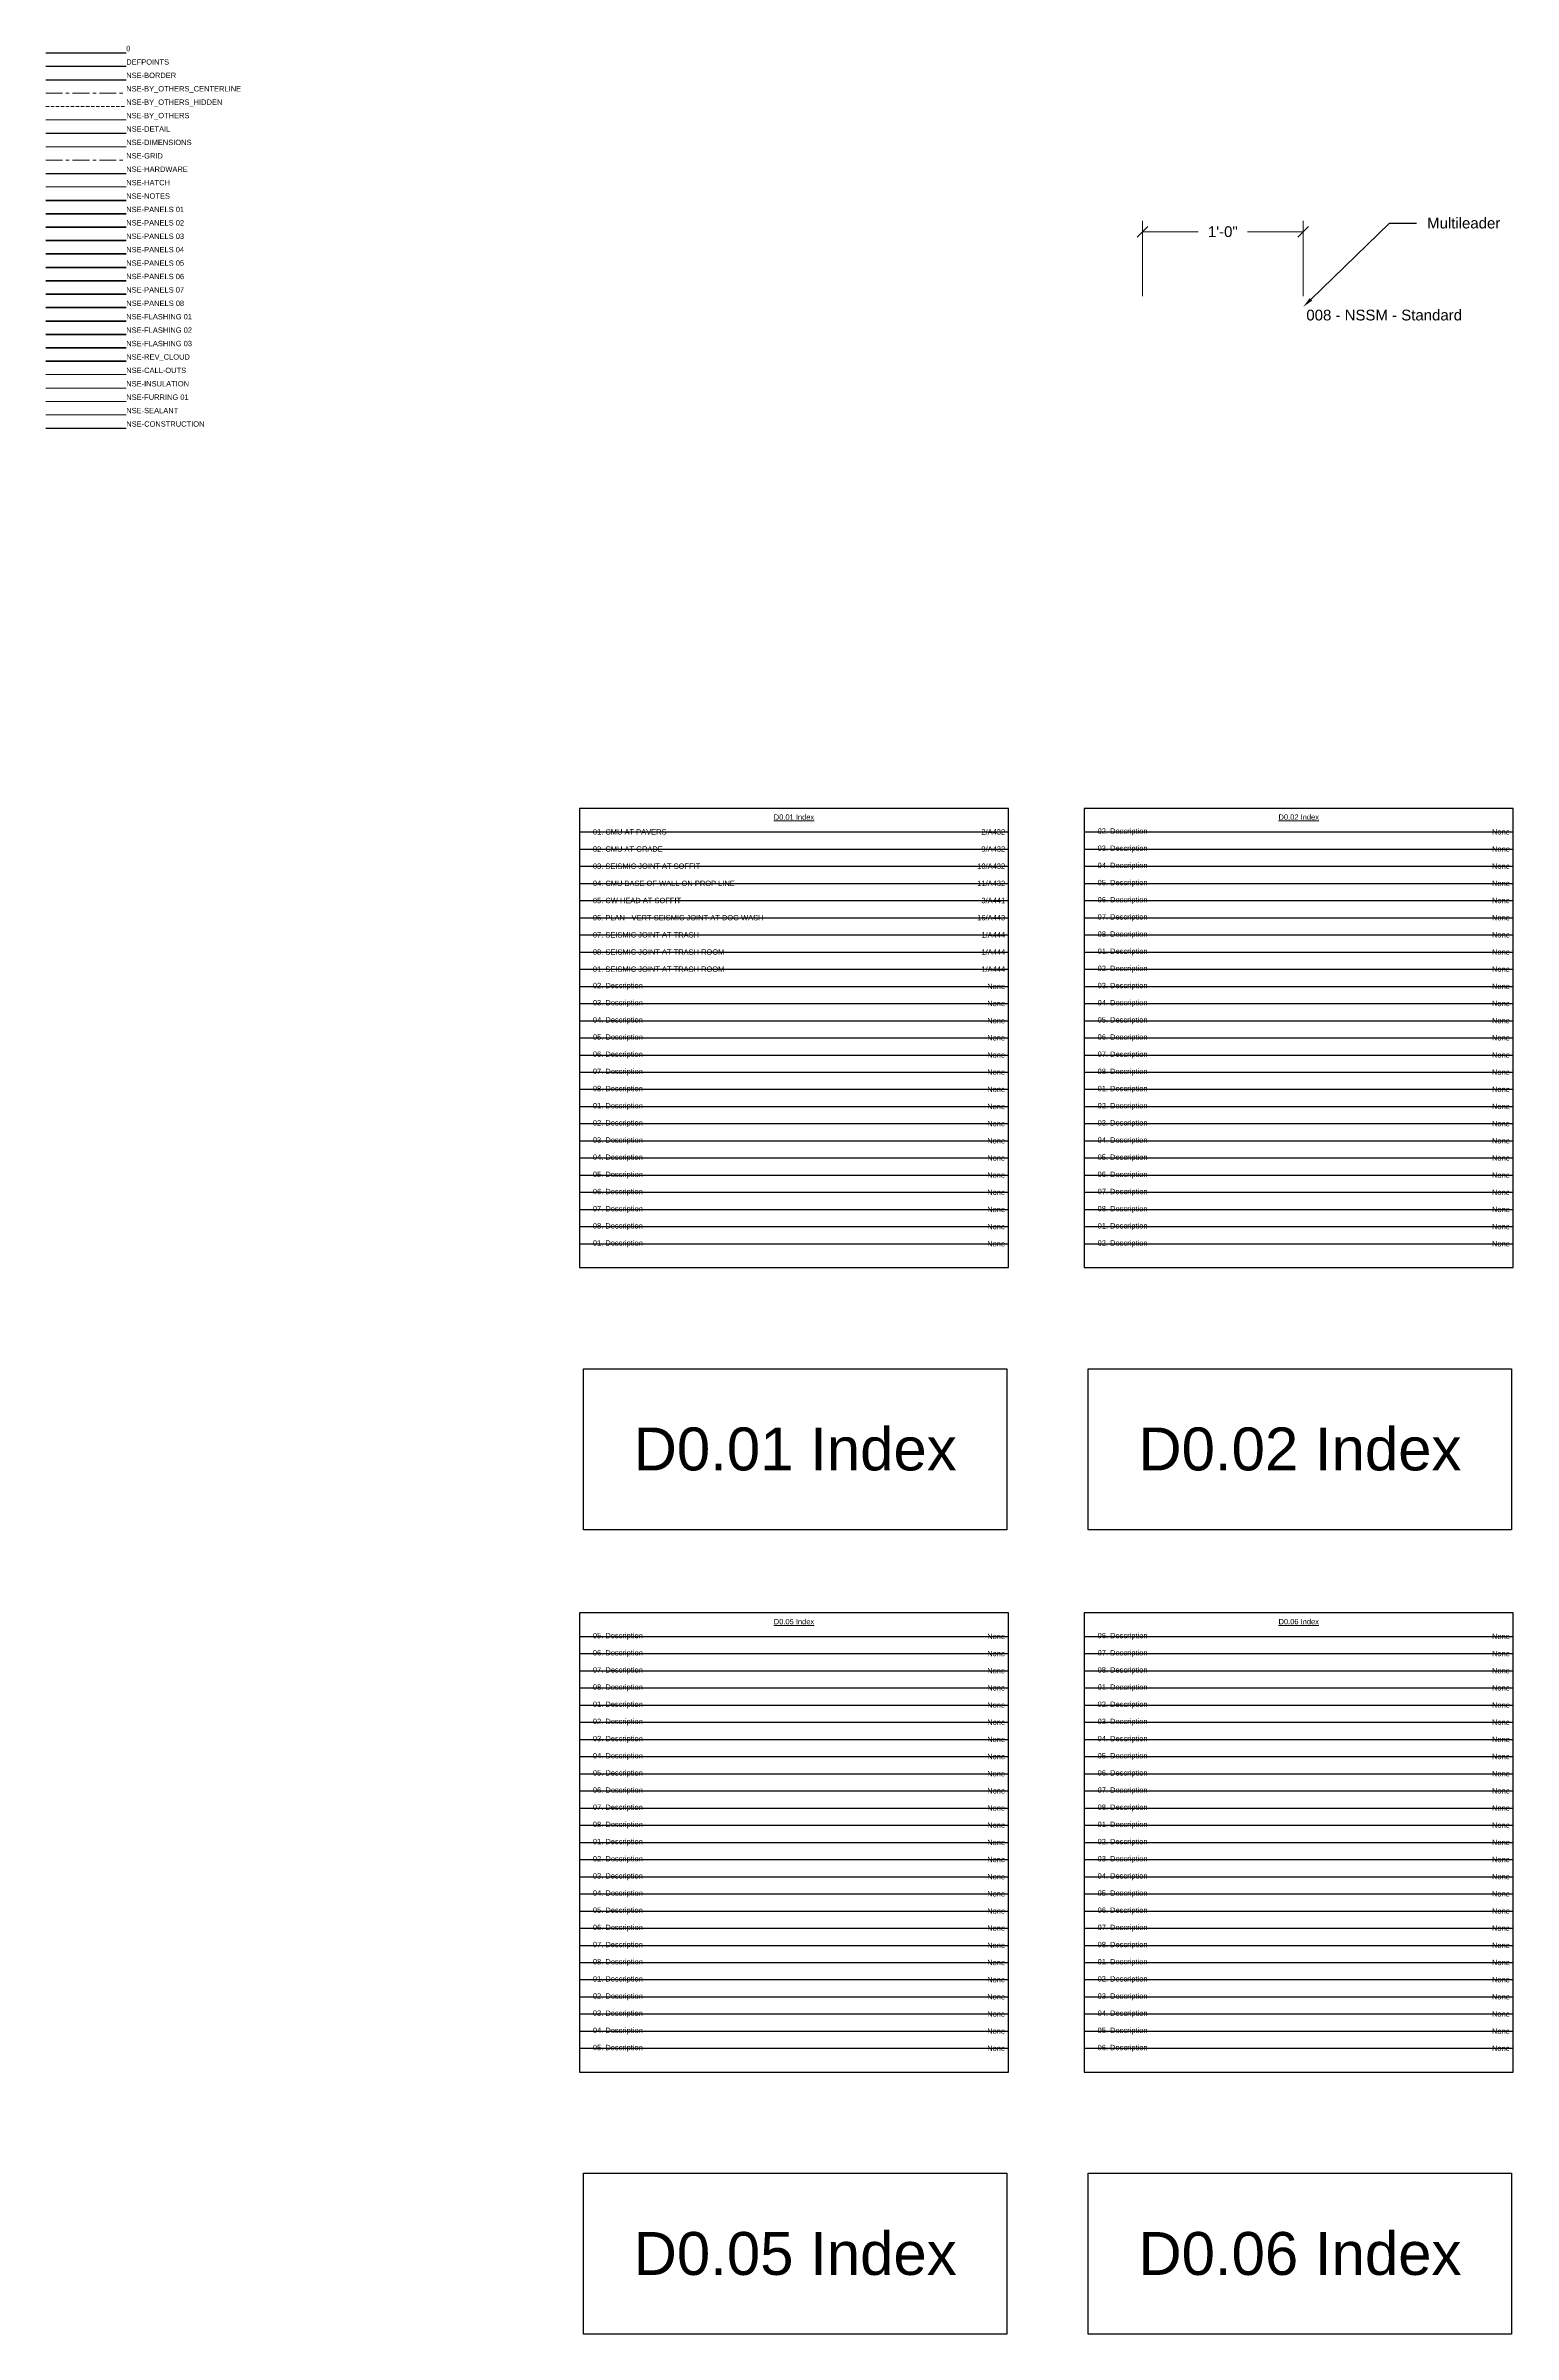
# Model space of a CAD drawing. Header units: inches. Extents: x -257 to 21868, y -296 to 108.
# Drawn here: x -256.7 to -147.2, y -80 to 90.6 of the extents above; entities that cross this region are included whole.
import ezdxf
from ezdxf import colors
from ezdxf.entities.mleader import LeaderData, LeaderLine
from ezdxf.math import Vec2, Vec3

# ---------------------------------------------------------------- set-up
doc = ezdxf.new("R2010")
doc.units = ezdxf.units.IN
doc.header["$MEASUREMENT"] = 0
doc.linetypes.add('CENTER', pattern=[2, 1.25, -0.25, 0.25, -0.25])
doc.linetypes.add('HIDDEN', pattern=[0.375, 0.25, -0.125])
doc.layers.get('Defpoints').update_dxf_attribs({"color": 3})
doc.layers.add('NSE-Border', color=156, linetype='Continuous', plot=False)
doc.layers.add('NSE-Construction', color=86, linetype='Continuous', plot=False)
for name, color, linetype, lineweight in [('NSE-By_Others', 8, 'Continuous', 0), ('NSE-By_Others_Centerline', 8, 'CENTER', 0), ('NSE-By_Others_Hidden', 8, 'HIDDEN', 0), ('NSE-Call-Outs', 171, 'Continuous', 13), ('NSE-Detail', 51, 'Continuous', 25), ('NSE-Dimensions', 51, 'Continuous', 13), ('NSE-Flashing 01', 2, 'Continuous', 40), ('NSE-Flashing 02', 111, 'Continuous', 40), ('NSE-Flashing 03', 141, 'Continuous', 40), ('NSE-Furring 01', 30, 'Continuous', 18), ('NSE-Grid', 6, 'CENTER', 13), ('NSE-Hardware', 111, 'Continuous', 25), ('NSE-Hatch', 9, 'Continuous', 13), ('NSE-Insulation', 6, 'Continuous', 13), ('NSE-Notes', 11, 'Continuous', 40), ('NSE-Panels 01', 1, 'Continuous', 40), ('NSE-Panels 02', 2, 'Continuous', 40), ('NSE-Panels 03', 3, 'Continuous', 40), ('NSE-Panels 04', 4, 'Continuous', 40), ('NSE-Panels 05', 5, 'Continuous', 40), ('NSE-Panels 06', 6, 'Continuous', 40), ('NSE-Panels 07', 30, 'Continuous', 40), ('NSE-Panels 08', 221, 'Continuous', 40), ('NSE-Rev_Cloud', 150, 'Continuous', 53), ('NSE-Sealant', 143, 'Continuous', 13), ('NSE-Title', 51, 'Continuous', 9)]:
    doc.layers.add(name, color=color, linetype=linetype, lineweight=lineweight)
doc.styles.add('004 - NSSM - Standard', font='arial.ttf', dxfattribs={"height": 0.4})
doc.styles.add('008 - NSSM - Standard', font='arial.ttf', dxfattribs={"height": 0.8})
doc.styles.add('Anno - NSSM - Standard', font='arial.ttf', dxfattribs={"height": 0.1})
doc.dimstyles.new('008 - NSSM - Standard', dxfattribs={"dimtxt": 0.8, "dimasz": 0.8, "dimexe": 0.8, "dimexo": 0.8, "dimgap": 0.8, "dimtad": 0, "dimtih": 1, "dimtoh": 1, "dimdec": 4, "dimzin": 3, "dimdsep": 46, "dimlunit": 4, "dimtxsty": '008 - NSSM - Standard', "dimblk": 'OBLIQUE', "dimcen": 0.8, "dimclrd": 51, "dimclre": 51, "dimclrt": 256, "dimadec": 0, "dimazin": 0, "dimtfac": 0.7, "dimtdec": 4, "dimtmove": 1, "dimatfit": 2, "dimfxl": 1, "dimtfill": 1, "dimtfillclr": 11, "dimfrac": 1, "dimtolj": 1, "dimtzin": 0, "dimlwd": 0, "dimlwe": 0, "dimarcsym": 0})

# ---------------------------------------------------------------- blocks, each defined once
blk = doc.blocks.new('_Oblique')
at = {"color": 0, "linetype": 'ByBlock', "lineweight": -2}
blk.add_line((-0.5, -0.5), (0.5, 0.5), dxfattribs=at)
blk = doc.blocks.new('*D8')
at = {"layer": 'Defpoints', "color": 0, "transparency": 16777216}
for p in [(-174.91, 76.76), (-174.91, 71.16), (-162.91, 71.16)]:
    blk.add_point(p, dxfattribs=at)
at = {"layer": 'NSE-Dimensions', "color": 51, "lineweight": 0, "transparency": 16777216}
for p, q in [((-174.91, 71.96), (-174.91, 77.56)), ((-162.91, 71.96), (-162.91, 77.56)), ((-174.91, 76.76), (-170.74, 76.76)), ((-162.91, 76.76), (-167.08, 76.76))]:
    blk.add_line(p, q, dxfattribs=at)
at = {"layer": 'NSE-Dimensions', "color": 51, "lineweight": 0, "transparency": 16777216, "xscale": 0.8, "yscale": 0.8, "zscale": 0.8, "rotation": 180}
blk.add_blockref('_Oblique', (-174.91, 76.76), dxfattribs=at)
at = {"layer": 'NSE-Dimensions', "color": 51, "lineweight": 0, "transparency": 16777216, "xscale": 0.8, "yscale": 0.8, "zscale": 0.8}
blk.add_blockref('_Oblique', (-162.91, 76.76), dxfattribs=at)
at = {"layer": 'NSE-Dimensions', "transparency": 16777216, "insert": (-168.91, 76.76), "char_height": 0.8, "attachment_point": 5, "style": '008 - NSSM - Standard', "bg_fill": 3, "box_fill_scale": 1.25, "bg_fill_color": 256, "bg_fill_true_color": 13158600, "bg_fill_transparency": 0}
blk.add_mtext('\\A1;1\'-0"', dxfattribs=at)

msp = doc.modelspace()

# ---------------------------------------------------------------- linework, layer by layer
msp.add_line((-256.70741, 90.09923), (-250.70741, 90.09923))
at = {"layer": 'Defpoints'}
msp.add_line((-256.70741, 89.09923), (-250.70741, 89.09923), dxfattribs=at)
at = {"layer": 'NSE-Border'}
msp.add_line((-256.70741, 88.09923), (-250.70741, 88.09923), dxfattribs=at)
at = {"layer": 'NSE-Border', "ltscale": 0.0625}
for points in [[(-216.89827, -0.5), (-184.89827, -0.5), (-184.89827, 33.75), (-216.89827, 33.75)], [(-179.24884, -0.5), (-147.24884, -0.5), (-147.24884, 33.75), (-179.24884, 33.75)], [(-216.5992, -8.04298), (-185.01934, -8.04298), (-185.01934, -20.04298), (-216.5992, -20.04298)], [(-178.94977, -8.04298), (-147.36992, -8.04298), (-147.36992, -20.04298), (-178.94977, -20.04298)], [(-216.89827, -60.5), (-184.89827, -60.5), (-184.89827, -26.25), (-216.89827, -26.25)], [(-179.24884, -60.5), (-147.24884, -60.5), (-147.24884, -26.25), (-179.24884, -26.25)], [(-216.5992, -68.04298), (-185.01934, -68.04298), (-185.01934, -80.04298), (-216.5992, -80.04298)], [(-178.94977, -68.04298), (-147.36992, -68.04298), (-147.36992, -80.04298), (-178.94977, -80.04298)]]:
    msp.add_lwpolyline(points, close=True, dxfattribs=at)
at = {"layer": 'NSE-By_Others'}
msp.add_line((-256.70741, 85.09923), (-250.70741, 85.09923), dxfattribs=at)
at = {"layer": 'NSE-By_Others_Centerline'}
msp.add_line((-256.70741, 87.09923), (-250.70741, 87.09923), dxfattribs=at)
at = {"layer": 'NSE-By_Others_Hidden'}
msp.add_line((-256.70741, 86.09923), (-250.70741, 86.09923), dxfattribs=at)
at = {"layer": 'NSE-Call-Outs'}
msp.add_line((-256.70741, 66.09923), (-250.70741, 66.09923), dxfattribs=at)
at = {"layer": 'NSE-Construction'}
for p, q in [((-256.70741, 62.09923), (-250.70741, 62.09923)), ((-216.89827, 32), (-184.89827, 32)), ((-179.24884, 32), (-147.24884, 32)), ((-216.89827, 30.72), (-184.89827, 30.72)), ((-216.89827, 29.44), (-184.89827, 29.44)), ((-179.24884, 30.72), (-147.24884, 30.72)), ((-179.24884, 29.44), (-147.24884, 29.44)), ((-216.89827, 28.16), (-184.89827, 28.16)), ((-179.24884, 28.16), (-147.24884, 28.16)), ((-216.89827, 26.88), (-184.89827, 26.88)), ((-179.24884, 26.88), (-147.24884, 26.88)), ((-216.89827, 25.6), (-184.89827, 25.6)), ((-216.89827, 24.32), (-184.89827, 24.32)), ((-179.24884, 25.6), (-147.24884, 25.6)), ((-179.24884, 24.32), (-147.24884, 24.32)), ((-216.89827, 23.04), (-184.89827, 23.04)), ((-179.24884, 23.04), (-147.24884, 23.04)), ((-216.89827, 21.76), (-184.89827, 21.76)), ((-179.24884, 21.76), (-147.24884, 21.76)), ((-216.89827, 20.48), (-184.89827, 20.48)), ((-216.89827, 19.2), (-184.89827, 19.2)), ((-179.24884, 20.48), (-147.24884, 20.48)), ((-179.24884, 19.2), (-147.24884, 19.2)), ((-216.89827, 17.92), (-184.89827, 17.92)), ((-179.24884, 17.92), (-147.24884, 17.92)), ((-216.89827, 16.64), (-184.89827, 16.64)), ((-179.24884, 16.64), (-147.24884, 16.64)), ((-216.89827, 15.36), (-184.89827, 15.36)), ((-216.89827, 14.08), (-184.89827, 14.08)), ((-179.24884, 15.36), (-147.24884, 15.36)), ((-179.24884, 14.08), (-147.24884, 14.08)), ((-216.89827, 12.8), (-184.89827, 12.8)), ((-179.24884, 12.8), (-147.24884, 12.8)), ((-216.89827, 11.52), (-184.89827, 11.52)), ((-179.24884, 11.52), (-147.24884, 11.52)), ((-216.89827, 10.24), (-184.89827, 10.24)), ((-216.89827, 8.96), (-184.89827, 8.96)), ((-179.24884, 10.24), (-147.24884, 10.24)), ((-179.24884, 8.96), (-147.24884, 8.96)), ((-216.89827, 7.68), (-184.89827, 7.68)), ((-179.24884, 7.68), (-147.24884, 7.68)), ((-216.89827, 6.4), (-184.89827, 6.4)), ((-179.24884, 6.4), (-147.24884, 6.4)), ((-216.89827, 5.12), (-184.89827, 5.12)), ((-216.89827, 3.84), (-184.89827, 3.84)), ((-179.24884, 5.12), (-147.24884, 5.12)), ((-179.24884, 3.84), (-147.24884, 3.84)), ((-216.89827, 2.56), (-184.89827, 2.56)), ((-179.24884, 2.56), (-147.24884, 2.56)), ((-216.89827, 1.28), (-184.89827, 1.28)), ((-179.24884, 1.28), (-147.24884, 1.28)), ((-216.89827, -28), (-184.89827, -28)), ((-179.24884, -28), (-147.24884, -28)), ((-216.89827, -29.28), (-184.89827, -29.28)), ((-216.89827, -30.56), (-184.89827, -30.56)), ((-179.24884, -29.28), (-147.24884, -29.28)), ((-179.24884, -30.56), (-147.24884, -30.56)), ((-216.89827, -31.84), (-184.89827, -31.84)), ((-179.24884, -31.84), (-147.24884, -31.84)), ((-216.89827, -33.12), (-184.89827, -33.12)), ((-179.24884, -33.12), (-147.24884, -33.12)), ((-216.89827, -34.4), (-184.89827, -34.4)), ((-216.89827, -35.68), (-184.89827, -35.68)), ((-179.24884, -34.4), (-147.24884, -34.4)), ((-179.24884, -35.68), (-147.24884, -35.68)), ((-216.89827, -36.96), (-184.89827, -36.96)), ((-179.24884, -36.96), (-147.24884, -36.96)), ((-216.89827, -38.24), (-184.89827, -38.24)), ((-179.24884, -38.24), (-147.24884, -38.24)), ((-216.89827, -39.52), (-184.89827, -39.52)), ((-216.89827, -40.8), (-184.89827, -40.8)), ((-179.24884, -39.52), (-147.24884, -39.52)), ((-179.24884, -40.8), (-147.24884, -40.8)), ((-216.89827, -42.08), (-184.89827, -42.08)), ((-179.24884, -42.08), (-147.24884, -42.08)), ((-216.89827, -43.36), (-184.89827, -43.36)), ((-179.24884, -43.36), (-147.24884, -43.36)), ((-216.89827, -44.64), (-184.89827, -44.64)), ((-216.89827, -45.92), (-184.89827, -45.92)), ((-179.24884, -44.64), (-147.24884, -44.64)), ((-179.24884, -45.92), (-147.24884, -45.92)), ((-216.89827, -47.2), (-184.89827, -47.2)), ((-179.24884, -47.2), (-147.24884, -47.2)), ((-216.89827, -48.48), (-184.89827, -48.48)), ((-179.24884, -48.48), (-147.24884, -48.48)), ((-216.89827, -49.76), (-184.89827, -49.76)), ((-216.89827, -51.04), (-184.89827, -51.04)), ((-179.24884, -49.76), (-147.24884, -49.76)), ((-179.24884, -51.04), (-147.24884, -51.04)), ((-216.89827, -52.32), (-184.89827, -52.32)), ((-179.24884, -52.32), (-147.24884, -52.32)), ((-216.89827, -53.6), (-184.89827, -53.6)), ((-179.24884, -53.6), (-147.24884, -53.6)), ((-216.89827, -54.88), (-184.89827, -54.88)), ((-216.89827, -56.16), (-184.89827, -56.16)), ((-179.24884, -54.88), (-147.24884, -54.88)), ((-179.24884, -56.16), (-147.24884, -56.16)), ((-216.89827, -57.44), (-184.89827, -57.44)), ((-179.24884, -57.44), (-147.24884, -57.44)), ((-216.89827, -58.72), (-184.89827, -58.72)), ((-179.24884, -58.72), (-147.24884, -58.72))]:
    msp.add_line(p, q, dxfattribs=at)
at = {"layer": 'NSE-Detail'}
msp.add_line((-256.70741, 84.09923), (-250.70741, 84.09923), dxfattribs=at)
at = {"layer": 'NSE-Dimensions'}
msp.add_line((-256.70741, 83.09923), (-250.70741, 83.09923), dxfattribs=at)
at = {"layer": 'NSE-Flashing 01'}
msp.add_line((-256.70741, 70.09923), (-250.70741, 70.09923), dxfattribs=at)
at = {"layer": 'NSE-Flashing 02'}
msp.add_line((-256.70741, 69.09923), (-250.70741, 69.09923), dxfattribs=at)
at = {"layer": 'NSE-Flashing 03'}
msp.add_line((-256.70741, 68.09923), (-250.70741, 68.09923), dxfattribs=at)
at = {"layer": 'NSE-Furring 01'}
msp.add_line((-256.70741, 64.09923), (-250.70741, 64.09923), dxfattribs=at)
at = {"layer": 'NSE-Grid'}
msp.add_line((-256.70741, 82.09923), (-250.70741, 82.09923), dxfattribs=at)
at = {"layer": 'NSE-Hardware'}
msp.add_line((-256.70741, 81.09923), (-250.70741, 81.09923), dxfattribs=at)
at = {"layer": 'NSE-Hatch'}
msp.add_line((-256.70741, 80.09923), (-250.70741, 80.09923), dxfattribs=at)
at = {"layer": 'NSE-Insulation'}
msp.add_line((-256.70741, 65.09923), (-250.70741, 65.09923), dxfattribs=at)
at = {"layer": 'NSE-Notes'}
msp.add_line((-256.70741, 79.09923), (-250.70741, 79.09923), dxfattribs=at)
at = {"layer": 'NSE-Panels 01'}
msp.add_line((-256.70741, 78.09923), (-250.70741, 78.09923), dxfattribs=at)
at = {"layer": 'NSE-Panels 02'}
msp.add_line((-256.70741, 77.09923), (-250.70741, 77.09923), dxfattribs=at)
at = {"layer": 'NSE-Panels 03'}
msp.add_line((-256.70741, 76.09923), (-250.70741, 76.09923), dxfattribs=at)
at = {"layer": 'NSE-Panels 04'}
msp.add_line((-256.70741, 75.09923), (-250.70741, 75.09923), dxfattribs=at)
at = {"layer": 'NSE-Panels 05'}
msp.add_line((-256.70741, 74.09923), (-250.70741, 74.09923), dxfattribs=at)
at = {"layer": 'NSE-Panels 06'}
msp.add_line((-256.70741, 73.09923), (-250.70741, 73.09923), dxfattribs=at)
at = {"layer": 'NSE-Panels 07'}
msp.add_line((-256.70741, 72.09923), (-250.70741, 72.09923), dxfattribs=at)
at = {"layer": 'NSE-Panels 08'}
msp.add_line((-256.70741, 71.09923), (-250.70741, 71.09923), dxfattribs=at)
at = {"layer": 'NSE-Rev_Cloud'}
msp.add_line((-256.70741, 67.09923), (-250.70741, 67.09923), dxfattribs=at)
at = {"layer": 'NSE-Sealant'}
msp.add_line((-256.70741, 63.09923), (-250.70741, 63.09923), dxfattribs=at)

# ---------------------------------------------------------------- texts
at = {"insert": (-250.70549, 90.62138), "char_height": 0.4, "width": 2.1676261, "attachment_point": 1, "style": '004 - NSSM - Standard'}
msp.add_mtext('0', dxfattribs=at)
at = {"layer": 'Defpoints', "insert": (-250.70549, 89.62138), "char_height": 0.4, "width": 2.1676261, "attachment_point": 1, "style": '004 - NSSM - Standard'}
msp.add_mtext('DEFPOINTS', dxfattribs=at)
at = {"layer": 'NSE-Border', "insert": (-250.70549, 88.62138), "char_height": 0.4, "width": 2.1676261, "attachment_point": 1, "style": '004 - NSSM - Standard'}
msp.add_mtext('NSE-BORDER', dxfattribs=at)
at = {"layer": 'NSE-By_Others', "insert": (-250.70549, 85.62138), "char_height": 0.4, "width": 2.1676261, "attachment_point": 1, "style": '004 - NSSM - Standard'}
msp.add_mtext('NSE-BY_OTHERS', dxfattribs=at)
at = {"layer": 'NSE-By_Others_Centerline', "insert": (-250.70549, 87.62138), "char_height": 0.4, "width": 2.1676261, "attachment_point": 1, "style": '004 - NSSM - Standard'}
msp.add_mtext('NSE-BY_OTHERS_CENTERLINE', dxfattribs=at)
at = {"layer": 'NSE-By_Others_Hidden', "insert": (-250.70549, 86.62138), "char_height": 0.4, "width": 2.1676261, "attachment_point": 1, "style": '004 - NSSM - Standard'}
msp.add_mtext('NSE-BY_OTHERS_HIDDEN', dxfattribs=at)
at = {"layer": 'NSE-Call-Outs', "insert": (-250.70549, 66.62138), "char_height": 0.4, "width": 2.1676261, "attachment_point": 1, "style": '004 - NSSM - Standard'}
msp.add_mtext('NSE-CALL-OUTS', dxfattribs=at)
at = {"layer": 'NSE-Construction', "insert": (-250.70549, 62.62138), "char_height": 0.4, "width": 2.1676261, "attachment_point": 1, "style": '004 - NSSM - Standard'}
msp.add_mtext('NSE-CONSTRUCTION', dxfattribs=at)
at = {"layer": 'NSE-Detail', "insert": (-250.70549, 84.62138), "char_height": 0.4, "width": 2.1676261, "attachment_point": 1, "style": '004 - NSSM - Standard'}
msp.add_mtext('NSE-DETAIL', dxfattribs=at)
at = {"layer": 'NSE-Dimensions', "insert": (-250.70549, 83.62138), "char_height": 0.4, "width": 2.1676261, "attachment_point": 1, "style": '004 - NSSM - Standard'}
msp.add_mtext('NSE-DIMENSIONS', dxfattribs=at)
at = {"layer": 'NSE-Dimensions', "insert": (-162.68077, 70.94354), "char_height": 0.8, "attachment_point": 1, "style": '008 - NSSM - Standard'}
msp.add_mtext_dynamic_manual_height_columns('008 - NSSM - Standard', width=13.5386218, gutter_width=0.5, heights=[0], dxfattribs=at)
at = {"layer": 'NSE-Flashing 01', "insert": (-250.70549, 70.62138), "char_height": 0.4, "width": 9.0531605, "attachment_point": 1, "style": '004 - NSSM - Standard'}
msp.add_mtext('NSE-FLASHING 01', dxfattribs=at)
at = {"layer": 'NSE-Flashing 02', "insert": (-250.70549, 69.62138), "char_height": 0.4, "width": 9.0315471, "attachment_point": 1, "style": '004 - NSSM - Standard'}
msp.add_mtext('NSE-FLASHING 02', dxfattribs=at)
at = {"layer": 'NSE-Flashing 03', "insert": (-250.70549, 68.62138), "char_height": 0.4, "width": 8.8370065, "attachment_point": 1, "style": '004 - NSSM - Standard'}
msp.add_mtext('NSE-FLASHING 03', dxfattribs=at)
at = {"layer": 'NSE-Furring 01', "insert": (-250.70549, 64.62138), "char_height": 0.4, "width": 5.7741971, "attachment_point": 1, "style": '004 - NSSM - Standard'}
msp.add_mtext('NSE-FURRING 01', dxfattribs=at)
at = {"layer": 'NSE-Grid', "insert": (-250.70549, 82.62138), "char_height": 0.4, "width": 2.1676261, "attachment_point": 1, "style": '004 - NSSM - Standard'}
msp.add_mtext('NSE-GRID', dxfattribs=at)
at = {"layer": 'NSE-Hardware', "insert": (-250.70549, 81.62138), "char_height": 0.4, "width": 2.1676261, "attachment_point": 1, "style": '004 - NSSM - Standard'}
msp.add_mtext('NSE-HARDWARE', dxfattribs=at)
at = {"layer": 'NSE-Hatch', "insert": (-250.70549, 80.62138), "char_height": 0.4, "width": 2.1676261, "attachment_point": 1, "style": '004 - NSSM - Standard'}
msp.add_mtext('NSE-HATCH', dxfattribs=at)
at = {"layer": 'NSE-Insulation', "insert": (-250.70549, 65.62138), "char_height": 0.4, "width": 2.1676261, "attachment_point": 1, "style": '004 - NSSM - Standard'}
msp.add_mtext('NSE-INSULATION', dxfattribs=at)
at = {"layer": 'NSE-Notes', "insert": (-250.70549, 79.62138), "char_height": 0.4, "width": 2.1676261, "attachment_point": 1, "style": '004 - NSSM - Standard'}
msp.add_mtext('NSE-NOTES', dxfattribs=at)
at = {"layer": 'NSE-Panels 01', "insert": (-250.70549, 78.62138), "char_height": 0.4, "width": 7.1357758, "attachment_point": 1, "style": '004 - NSSM - Standard'}
msp.add_mtext('NSE-PANELS 01', dxfattribs=at)
at = {"layer": 'NSE-Panels 02', "insert": (-250.70549, 77.62138), "char_height": 0.4, "width": 7.1357758, "attachment_point": 1, "style": '004 - NSSM - Standard'}
msp.add_mtext('NSE-PANELS 02', dxfattribs=at)
at = {"layer": 'NSE-Panels 03', "insert": (-250.70549, 76.62138), "char_height": 0.4, "width": 7.1357758, "attachment_point": 1, "style": '004 - NSSM - Standard'}
msp.add_mtext('NSE-PANELS 03', dxfattribs=at)
at = {"layer": 'NSE-Panels 04', "insert": (-250.70549, 75.62138), "char_height": 0.4, "width": 7.1357758, "attachment_point": 1, "style": '004 - NSSM - Standard'}
msp.add_mtext('NSE-PANELS 04', dxfattribs=at)
at = {"layer": 'NSE-Panels 05', "insert": (-250.70549, 74.62138), "char_height": 0.4, "width": 7.1357758, "attachment_point": 1, "style": '004 - NSSM - Standard'}
msp.add_mtext('NSE-PANELS 05', dxfattribs=at)
at = {"layer": 'NSE-Panels 06', "insert": (-250.70549, 73.62138), "char_height": 0.4, "width": 7.1357758, "attachment_point": 1, "style": '004 - NSSM - Standard'}
msp.add_mtext('NSE-PANELS 06', dxfattribs=at)
at = {"layer": 'NSE-Panels 07', "insert": (-250.70549, 72.62138), "char_height": 0.4, "width": 7.1357758, "attachment_point": 1, "style": '004 - NSSM - Standard'}
msp.add_mtext('NSE-PANELS 07', dxfattribs=at)
at = {"layer": 'NSE-Panels 08', "insert": (-250.70549, 71.62138), "char_height": 0.4, "width": 7.1357758, "attachment_point": 1, "style": '004 - NSSM - Standard'}
msp.add_mtext('NSE-PANELS 08', dxfattribs=at)
at = {"layer": 'NSE-Rev_Cloud', "insert": (-250.70549, 67.62138), "char_height": 0.4, "width": 2.1676261, "attachment_point": 1, "style": '004 - NSSM - Standard'}
msp.add_mtext('NSE-REV_CLOUD', dxfattribs=at)
at = {"layer": 'NSE-Sealant', "insert": (-250.70549, 63.62138), "char_height": 0.4, "width": 2.1676261, "attachment_point": 1, "style": '004 - NSSM - Standard'}
msp.add_mtext('NSE-SEALANT', dxfattribs=at)
at = {"layer": 'NSE-Title', "style": 'Anno - NSSM - Standard'}
for s, insert, char_height, width, attachment_point in [('{\\LD0.01 Index}', (-200.89827, 33.1), 0.4, 32.1105182, 5), ('{\\LD0.02 Index}', (-163.24884, 33.1), 0.4, 32.1105182, 5), ('01. CMU AT PAVERS^I^I^I', (-215.89827, 32), 0.4, 29, 4), ('02. CMU AT GRADE^I^I^I', (-215.89827, 30.72), 0.4, 29, 4), ('9/A432', (-185.14827, 30.72), 0.4, 31.6499699, 6), ('2/A432', (-185.14827, 32), 0.4, 31.6499699, 6), ('02. Description^I^I^I', (-178.24884, 32), 0.4, 29, 4), ('03. Description^I^I^I', (-178.24884, 30.72), 0.4, 29, 4), ('None', (-147.49884, 32), 0.4, 31.6499699, 6), ('None', (-147.49884, 30.72), 0.4, 31.6499699, 6), ('03. SEISMIC JOINT AT SOFFIT^I^I^I', (-215.89827, 29.44), 0.4, 29, 4), ('10/A432', (-185.14827, 29.44), 0.4, 31.6499699, 6), ('04. Description^I^I^I', (-178.24884, 29.44), 0.4, 29, 4), ('None', (-147.49884, 29.44), 0.4, 31.6499699, 6), ('04. CMU BASE OF WALL ON PROP LINE^I^I^I', (-215.89827, 28.16), 0.4, 29, 4), ('11/A432', (-185.14827, 28.16), 0.4, 31.6499699, 6), ('05. Description^I^I^I', (-178.24884, 28.16), 0.4, 29, 4), ('None', (-147.49884, 28.16), 0.4, 31.6499699, 6), ('05. CW HEAD AT SOFFIT^I^I^I', (-215.89827, 26.88), 0.4, 29, 4), ('06. PLAN - VERT SEISMIC JOINT AT DOG WASH^I^I^I', (-215.89827, 25.6), 0.4, 29, 4), ('16/A443', (-185.14827, 25.6), 0.4, 31.6499699, 6), ('3/A441', (-185.14827, 26.88), 0.4, 31.6499699, 6), ('06. Description^I^I^I', (-178.24884, 26.88), 0.4, 29, 4), ('07. Description^I^I^I', (-178.24884, 25.6), 0.4, 29, 4), ('None', (-147.49884, 26.88), 0.4, 31.6499699, 6), ('None', (-147.49884, 25.6), 0.4, 31.6499699, 6), ('07. SEISMIC JOINT AT TRASH^I^I^I', (-215.89827, 24.32), 0.4, 29, 4), ('1/A444', (-185.14827, 24.32), 0.4, 31.6499699, 6), ('08. Description^I^I^I', (-178.24884, 24.32), 0.4, 29, 4), ('None', (-147.49884, 24.32), 0.4, 31.6499699, 6), ('08. SEISMIC JOINT AT TRASH ROOM^I^I^I', (-215.89827, 23.04), 0.4, 29, 4), ('1/A444', (-185.14827, 23.04), 0.4, 31.6499699, 6), ('01. Description^I^I^I', (-178.24884, 23.04), 0.4, 29, 4), ('None', (-147.49884, 23.04), 0.4, 31.6499699, 6), ('01. SEISMIC JOINT AT TRASH ROOM^I^I^I', (-215.89827, 21.76), 0.4, 29, 4), ('02. Description^I^I^I', (-215.89827, 20.48), 0.4, 29, 4), ('1/A444', (-185.14827, 21.76), 0.4, 31.6499699, 6), ('None', (-185.14827, 20.48), 0.4, 31.6499699, 6), ('02. Description^I^I^I', (-178.24884, 21.76), 0.4, 29, 4), ('03. Description^I^I^I', (-178.24884, 20.48), 0.4, 29, 4), ('None', (-147.49884, 21.76), 0.4, 31.6499699, 6), ('None', (-147.49884, 20.48), 0.4, 31.6499699, 6), ('03. Description^I^I^I', (-215.89827, 19.2), 0.4, 29, 4), ('None', (-185.14827, 19.2), 0.4, 31.6499699, 6), ('04. Description^I^I^I', (-178.24884, 19.2), 0.4, 29, 4), ('None', (-147.49884, 19.2), 0.4, 31.6499699, 6), ('04. Description^I^I^I', (-215.89827, 17.92), 0.4, 29, 4), ('None', (-185.14827, 17.92), 0.4, 31.6499699, 6), ('05. Description^I^I^I', (-178.24884, 17.92), 0.4, 29, 4), ('None', (-147.49884, 17.92), 0.4, 31.6499699, 6), ('05. Description^I^I^I', (-215.89827, 16.64), 0.4, 29, 4), ('06. Description^I^I^I', (-215.89827, 15.36), 0.4, 29, 4), ('None', (-185.14827, 16.64), 0.4, 31.6499699, 6), ('None', (-185.14827, 15.36), 0.4, 31.6499699, 6), ('06. Description^I^I^I', (-178.24884, 16.64), 0.4, 29, 4), ('07. Description^I^I^I', (-178.24884, 15.36), 0.4, 29, 4), ('None', (-147.49884, 16.64), 0.4, 31.6499699, 6), ('None', (-147.49884, 15.36), 0.4, 31.6499699, 6), ('07. Description^I^I^I', (-215.89827, 14.08), 0.4, 29, 4), ('None', (-185.14827, 14.08), 0.4, 31.6499699, 6), ('08. Description^I^I^I', (-178.24884, 14.08), 0.4, 29, 4), ('None', (-147.49884, 14.08), 0.4, 31.6499699, 6), ('08. Description^I^I^I', (-215.89827, 12.8), 0.4, 29, 4), ('None', (-185.14827, 12.8), 0.4, 31.6499699, 6), ('01. Description^I^I^I', (-178.24884, 12.8), 0.4, 29, 4), ('None', (-147.49884, 12.8), 0.4, 31.6499699, 6), ('01. Description^I^I^I', (-215.89827, 11.52), 0.4, 29, 4), ('02. Description^I^I^I', (-215.89827, 10.24), 0.4, 29, 4), ('None', (-185.14827, 11.52), 0.4, 31.6499699, 6), ('None', (-185.14827, 10.24), 0.4, 31.6499699, 6), ('02. Description^I^I^I', (-178.24884, 11.52), 0.4, 29, 4), ('03. Description^I^I^I', (-178.24884, 10.24), 0.4, 29, 4), ('None', (-147.49884, 11.52), 0.4, 31.6499699, 6), ('None', (-147.49884, 10.24), 0.4, 31.6499699, 6), ('03. Description^I^I^I', (-215.89827, 8.96), 0.4, 29, 4), ('None', (-185.14827, 8.96), 0.4, 31.6499699, 6), ('04. Description^I^I^I', (-178.24884, 8.96), 0.4, 29, 4), ('None', (-147.49884, 8.96), 0.4, 31.6499699, 6), ('04. Description^I^I^I', (-215.89827, 7.68), 0.4, 29, 4), ('None', (-185.14827, 7.68), 0.4, 31.6499699, 6), ('05. Description^I^I^I', (-178.24884, 7.68), 0.4, 29, 4), ('None', (-147.49884, 7.68), 0.4, 31.6499699, 6), ('05. Description^I^I^I', (-215.89827, 6.4), 0.4, 29, 4), ('06. Description^I^I^I', (-215.89827, 5.12), 0.4, 29, 4), ('None', (-185.14827, 6.4), 0.4, 31.6499699, 6), ('None', (-185.14827, 5.12), 0.4, 31.6499699, 6), ('06. Description^I^I^I', (-178.24884, 6.4), 0.4, 29, 4), ('07. Description^I^I^I', (-178.24884, 5.12), 0.4, 29, 4), ('None', (-147.49884, 6.4), 0.4, 31.6499699, 6), ('None', (-147.49884, 5.12), 0.4, 31.6499699, 6), ('07. Description^I^I^I', (-215.89827, 3.84), 0.4, 29, 4), ('None', (-185.14827, 3.84), 0.4, 31.6499699, 6), ('08. Description^I^I^I', (-178.24884, 3.84), 0.4, 29, 4), ('None', (-147.49884, 3.84), 0.4, 31.6499699, 6), ('08. Description^I^I^I', (-215.89827, 2.56), 0.4, 29, 4), ('None', (-185.14827, 2.56), 0.4, 31.6499699, 6), ('01. Description^I^I^I', (-178.24884, 2.56), 0.4, 29, 4), ('None', (-147.49884, 2.56), 0.4, 31.6499699, 6), ('01. Description^I^I^I', (-215.89827, 1.28), 0.4, 29, 4), ('None', (-185.14827, 1.28), 0.4, 31.6499699, 6), ('02. Description^I^I^I', (-178.24884, 1.28), 0.4, 29, 4), ('None', (-147.49884, 1.28), 0.4, 31.6499699, 6), ('D0.01 Index', (-200.80927, -14.04298), 3.2, 31.5798549, 5), ('D0.02 Index', (-163.15984, -14.04298), 3.2, 31.5798549, 5), ('{\\LD0.05 Index}', (-200.89827, -26.9), 0.4, 32.1105182, 5), ('{\\LD0.06 Index}', (-163.24884, -26.9), 0.4, 32.1105182, 5), ('05. Description^I^I^I', (-215.89827, -28), 0.4, 29, 4), ('06. Description^I^I^I', (-215.89827, -29.28), 0.4, 29, 4), ('None', (-185.14827, -28), 0.4, 31.6499699, 6), ('06. Description^I^I^I', (-178.24884, -28), 0.4, 29, 4), ('07. Description^I^I^I', (-178.24884, -29.28), 0.4, 29, 4), ('None', (-147.49884, -28), 0.4, 31.6499699, 6), ('07. Description^I^I^I', (-215.89827, -30.56), 0.4, 29, 4), ('None', (-185.14827, -29.28), 0.4, 31.6499699, 6), ('None', (-185.14827, -30.56), 0.4, 31.6499699, 6), ('08. Description^I^I^I', (-178.24884, -30.56), 0.4, 29, 4), ('None', (-147.49884, -29.28), 0.4, 31.6499699, 6), ('None', (-147.49884, -30.56), 0.4, 31.6499699, 6), ('08. Description^I^I^I', (-215.89827, -31.84), 0.4, 29, 4), ('None', (-185.14827, -31.84), 0.4, 31.6499699, 6), ('01. Description^I^I^I', (-178.24884, -31.84), 0.4, 29, 4), ('None', (-147.49884, -31.84), 0.4, 31.6499699, 6), ('01. Description^I^I^I', (-215.89827, -33.12), 0.4, 29, 4), ('02. Description^I^I^I', (-215.89827, -34.4), 0.4, 29, 4), ('None', (-185.14827, -33.12), 0.4, 31.6499699, 6), ('02. Description^I^I^I', (-178.24884, -33.12), 0.4, 29, 4), ('03. Description^I^I^I', (-178.24884, -34.4), 0.4, 29, 4), ('None', (-147.49884, -33.12), 0.4, 31.6499699, 6), ('03. Description^I^I^I', (-215.89827, -35.68), 0.4, 29, 4), ('None', (-185.14827, -34.4), 0.4, 31.6499699, 6), ('None', (-185.14827, -35.68), 0.4, 31.6499699, 6), ('04. Description^I^I^I', (-178.24884, -35.68), 0.4, 29, 4), ('None', (-147.49884, -34.4), 0.4, 31.6499699, 6), ('None', (-147.49884, -35.68), 0.4, 31.6499699, 6), ('04. Description^I^I^I', (-215.89827, -36.96), 0.4, 29, 4), ('None', (-185.14827, -36.96), 0.4, 31.6499699, 6), ('05. Description^I^I^I', (-178.24884, -36.96), 0.4, 29, 4), ('None', (-147.49884, -36.96), 0.4, 31.6499699, 6), ('05. Description^I^I^I', (-215.89827, -38.24), 0.4, 29, 4), ('06. Description^I^I^I', (-215.89827, -39.52), 0.4, 29, 4), ('None', (-185.14827, -38.24), 0.4, 31.6499699, 6), ('06. Description^I^I^I', (-178.24884, -38.24), 0.4, 29, 4), ('07. Description^I^I^I', (-178.24884, -39.52), 0.4, 29, 4), ('None', (-147.49884, -38.24), 0.4, 31.6499699, 6), ('07. Description^I^I^I', (-215.89827, -40.8), 0.4, 29, 4), ('None', (-185.14827, -39.52), 0.4, 31.6499699, 6), ('None', (-185.14827, -40.8), 0.4, 31.6499699, 6), ('08. Description^I^I^I', (-178.24884, -40.8), 0.4, 29, 4), ('None', (-147.49884, -39.52), 0.4, 31.6499699, 6), ('None', (-147.49884, -40.8), 0.4, 31.6499699, 6), ('08. Description^I^I^I', (-215.89827, -42.08), 0.4, 29, 4), ('None', (-185.14827, -42.08), 0.4, 31.6499699, 6), ('01. Description^I^I^I', (-178.24884, -42.08), 0.4, 29, 4), ('None', (-147.49884, -42.08), 0.4, 31.6499699, 6), ('01. Description^I^I^I', (-215.89827, -43.36), 0.4, 29, 4), ('02. Description^I^I^I', (-215.89827, -44.64), 0.4, 29, 4), ('None', (-185.14827, -43.36), 0.4, 31.6499699, 6), ('02. Description^I^I^I', (-178.24884, -43.36), 0.4, 29, 4), ('03. Description^I^I^I', (-178.24884, -44.64), 0.4, 29, 4), ('None', (-147.49884, -43.36), 0.4, 31.6499699, 6), ('03. Description^I^I^I', (-215.89827, -45.92), 0.4, 29, 4), ('None', (-185.14827, -44.64), 0.4, 31.6499699, 6), ('None', (-185.14827, -45.92), 0.4, 31.6499699, 6), ('04. Description^I^I^I', (-178.24884, -45.92), 0.4, 29, 4), ('None', (-147.49884, -44.64), 0.4, 31.6499699, 6), ('None', (-147.49884, -45.92), 0.4, 31.6499699, 6), ('04. Description^I^I^I', (-215.89827, -47.2), 0.4, 29, 4), ('None', (-185.14827, -47.2), 0.4, 31.6499699, 6), ('05. Description^I^I^I', (-178.24884, -47.2), 0.4, 29, 4), ('None', (-147.49884, -47.2), 0.4, 31.6499699, 6), ('05. Description^I^I^I', (-215.89827, -48.48), 0.4, 29, 4), ('06. Description^I^I^I', (-215.89827, -49.76), 0.4, 29, 4), ('None', (-185.14827, -48.48), 0.4, 31.6499699, 6), ('06. Description^I^I^I', (-178.24884, -48.48), 0.4, 29, 4), ('07. Description^I^I^I', (-178.24884, -49.76), 0.4, 29, 4), ('None', (-147.49884, -48.48), 0.4, 31.6499699, 6), ('07. Description^I^I^I', (-215.89827, -51.04), 0.4, 29, 4), ('None', (-185.14827, -49.76), 0.4, 31.6499699, 6), ('None', (-185.14827, -51.04), 0.4, 31.6499699, 6), ('08. Description^I^I^I', (-178.24884, -51.04), 0.4, 29, 4), ('None', (-147.49884, -49.76), 0.4, 31.6499699, 6), ('None', (-147.49884, -51.04), 0.4, 31.6499699, 6), ('08. Description^I^I^I', (-215.89827, -52.32), 0.4, 29, 4), ('None', (-185.14827, -52.32), 0.4, 31.6499699, 6), ('01. Description^I^I^I', (-178.24884, -52.32), 0.4, 29, 4), ('None', (-147.49884, -52.32), 0.4, 31.6499699, 6), ('01. Description^I^I^I', (-215.89827, -53.6), 0.4, 29, 4), ('02. Description^I^I^I', (-215.89827, -54.88), 0.4, 29, 4), ('None', (-185.14827, -53.6), 0.4, 31.6499699, 6), ('02. Description^I^I^I', (-178.24884, -53.6), 0.4, 29, 4), ('03. Description^I^I^I', (-178.24884, -54.88), 0.4, 29, 4), ('None', (-147.49884, -53.6), 0.4, 31.6499699, 6), ('03. Description^I^I^I', (-215.89827, -56.16), 0.4, 29, 4), ('None', (-185.14827, -54.88), 0.4, 31.6499699, 6), ('None', (-185.14827, -56.16), 0.4, 31.6499699, 6), ('04. Description^I^I^I', (-178.24884, -56.16), 0.4, 29, 4), ('None', (-147.49884, -54.88), 0.4, 31.6499699, 6), ('None', (-147.49884, -56.16), 0.4, 31.6499699, 6), ('04. Description^I^I^I', (-215.89827, -57.44), 0.4, 29, 4), ('None', (-185.14827, -57.44), 0.4, 31.6499699, 6), ('05. Description^I^I^I', (-178.24884, -57.44), 0.4, 29, 4), ('None', (-147.49884, -57.44), 0.4, 31.6499699, 6), ('05. Description^I^I^I', (-215.89827, -58.72), 0.4, 29, 4), ('None', (-185.14827, -58.72), 0.4, 31.6499699, 6), ('06. Description^I^I^I', (-178.24884, -58.72), 0.4, 29, 4), ('None', (-147.49884, -58.72), 0.4, 31.6499699, 6), ('D0.05 Index', (-200.80927, -74.04298), 3.2, 31.5798549, 5), ('D0.06 Index', (-163.15984, -74.04298), 3.2, 31.5798549, 5)]:
    msp.add_mtext(s, dxfattribs=dict(at, insert=insert, char_height=char_height, width=width, attachment_point=attachment_point))

# ---------------------------------------------------------------- next in the draw order: dimensions: what is measured, and where the dimension line sits
at = {"layer": 'NSE-Dimensions'}
dim = msp.add_linear_dim(base=(-174.90976, 76.76128), p1=(-162.90976, 71.15996), p2=(-174.90976, 71.15996), dimstyle='008 - NSSM - Standard', dxfattribs=at)
dim.commit()
dim.dimension.update_dxf_attribs({"geometry": '*D8', "text_midpoint": (-168.90976, 76.76128)})

# ---------------------------------------------------------------- next in the draw order: leaders
at = {"layer": 'NSE-Call-Outs'}
ml = msp.add_multileader_mtext('Standard', dxfattribs=at)
ml.set_content('Multileader', color=256, style='008 - NSSM - Standard')
ml.set_leader_properties(color=51)
ml.build(insert=Vec2(0, 0))
ml.multileader.update_dxf_attribs({"dogleg_length": 2, "arrow_head_size": 0.8})
ctx = ml.context
ctx.base_point, ctx.char_height, ctx.arrow_head_size, ctx.landing_gap_size, ctx.plane_origin = Vec3(-154.47654, 77.3982), 0.8, 0.8, 0.8, Vec3(-162.90976, 71.15996)
notes = []
notes.append((ctx, [(0, (1, 1, 0), (-156.47654, 77.3982), (1, 0), 2, [(0, [(-162.90976, 71.15996)], 0, [])])]))
ctx.mtext.insert, ctx.mtext.flow_direction = Vec3(-153.67654, 77.80475), 5
for ctx, leaders in notes:
    for number, flags, end, landing, length, lines in leaders:
        leader = LeaderData()
        leader.index, (leader.has_last_leader_line, leader.has_dogleg_vector, leader.attachment_direction) = number, flags
        leader.last_leader_point, leader.dogleg_vector, leader.dogleg_length = Vec3(end), Vec3(landing), length
        for number, points, colour, breaks in lines:
            line = LeaderLine()
            line.index, line.vertices, line.color, line.breaks = number, Vec3.list(points), colors.encode_raw_color(colour), breaks
            leader.lines.append(line)
        ctx.leaders.append(leader)

doc.saveas('drawing.dxf')
